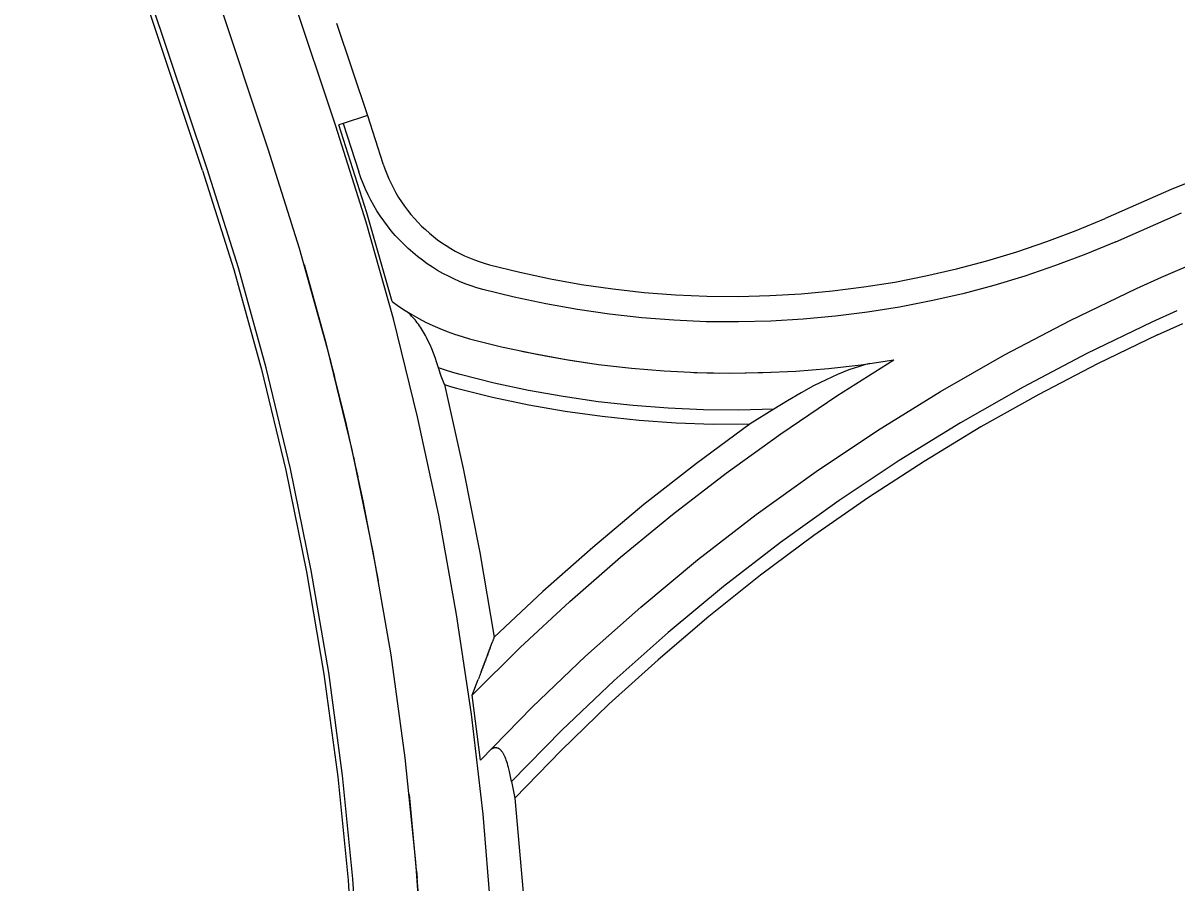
# Model space of a CAD drawing. Header units: inches. Extents: x -1 to 175, y 3 to 130.
# Drawn here: x 133.62 to 142.51, y 110.24 to 116.86 of the extents above; entities that cross this region are included whole.
import ezdxf

# ---------------------------------------------------------------- set-up
doc = ezdxf.new("R2010")
doc.units = ezdxf.units.IN
doc.header["$PDSIZE"] = -1
doc.layers.add('ZANO_R', color=7, linetype='Continuous', lineweight=0)
doc.layers.add('ZANO_W', color=1, linetype='Continuous', lineweight=0)
doc.styles.get("Standard").update_dxf_attribs({"font": 'ARIALUNI.TTF'})
doc.dimstyles.new('amerykanie', dxfattribs={"dimtxt": 50, "dimasz": 50, "dimexe": 0.5, "dimexo": 0.5, "dimgap": 1, "dimtad": 1, "dimdec": 0, "dimzin": 0, "dimlunit": 5, "dimtxsty": 'Standard', "dimcen": 0.09, "dimclrd": 1, "dimclre": 1, "dimclrt": 1, "dimazin": 0, "dimtfac": 1, "dimtdec": 0, "dimtmove": 0, "dimatfit": 3, "dimfxl": 1, "dimtzin": 0, "dimarcsym": 1})

# ---------------------------------------------------------------- blocks, each defined once
blk = doc.blocks.new('*D368')
at = {"layer": 'Defpoints', "color": 0}
for p in [(137.4775, 117.9367), (137.4775, 117.4851), (152.8964, 110.0175)]:
    blk.add_point(p, dxfattribs=at)
at = {"layer": 'ZANO_W', "color": 1, "lineweight": -2}
for p, q in [((137.4775, 117.9851), (137.4775, 118.4367)), ((152.8964, 110.5175), (152.8964, 118.4367)), ((151.8964, 117.9367), (138.4775, 117.9367))]:
    blk.add_line(p, q, dxfattribs=at)
at = {"layer": 'ZANO_W', "color": 1}
for points in [[(138.4775, 118.1034), (138.4775, 117.77), (137.4775, 117.9367)], [(151.8964, 117.77), (151.8964, 118.1034), (152.8964, 117.9367)]]:
    blk.add_solid(points, dxfattribs=at)
at = {"layer": 'ZANO_W', "color": 1, "insert": (145.187, 118.9558), "char_height": 1, "attachment_point": 5}
blk.add_mtext('15 7/16', dxfattribs=at)

msp = doc.modelspace()

# ---------------------------------------------------------------- linework, layer by layer
at = {"layer": 'ZANO_R'}
for p, q in [((133.02216, 123.33357), (135.50712, 115.89446)), ((135.03927, 115.73818), (132.66363, 122.85003)), ((135.00317, 115.72612), (132.63596, 122.81272)), ((136.0299, 116.06909), (135.46755, 117.75256)), ((136.0361, 116.86219), (136.27381, 116.15056)), ((136.27362, 116.1505), (136.08661, 116.08967)), ((136.27381, 116.15056), (136.39417, 115.78055)), ((136.26406, 115.3291), (136.0299, 116.06909)), ((136.08661, 116.08967), (136.05416, 116.07911)), ((136.05473, 116.07738), (136.05416, 116.07911)), ((136.27005, 115.40014), (136.05473, 116.07738)), ((136.08661, 116.08967), (136.2084, 115.71528)), ((135.50712, 115.89446), (135.74878, 115.12827)), ((142.99618, 115.79229), (142.47493, 115.58317)), ((135.00317, 115.72612), (135.24333, 114.96391)), ((135.27953, 114.97568), (135.03927, 115.73818)), ((136.22379, 115.67057), (136.2084, 115.71528)), ((136.39559, 115.77617), (136.39417, 115.78055)), ((136.39559, 115.77617), (136.40879, 115.73785)), ((136.40879, 115.73785), (136.42329, 115.7)), ((136.24071, 115.62642), (136.22379, 115.67057)), ((136.25914, 115.58287), (136.24071, 115.62642)), ((136.42329, 115.7), (136.43909, 115.66268)), ((136.43909, 115.66268), (136.45615, 115.62591)), ((136.45615, 115.62591), (136.47447, 115.58976)), ((136.27905, 115.53998), (136.25914, 115.58287)), ((136.30042, 115.4978), (136.27905, 115.53998)), ((136.47447, 115.58976), (136.49402, 115.55425)), ((136.49402, 115.55425), (136.51477, 115.51944)), ((142.47493, 115.58317), (141.96091, 115.35687)), ((136.32322, 115.45637), (136.30042, 115.4978)), ((136.34744, 115.41576), (136.32322, 115.45637)), ((136.51477, 115.51944), (136.53671, 115.48535)), ((136.53671, 115.48535), (136.5598, 115.45205)), ((136.5598, 115.45205), (136.58402, 115.41955)), ((136.46557, 114.71691), (136.27005, 115.40014)), ((136.37303, 115.37599), (136.34744, 115.41576)), ((136.39997, 115.33713), (136.37303, 115.37599)), ((136.58402, 115.41955), (136.60934, 115.3879)), ((136.60934, 115.3879), (136.63573, 115.35714)), ((136.63573, 115.35714), (136.66317, 115.32731)), ((141.73696, 115.26372), (141.96091, 115.35687)), ((142.0414, 115.17722), (142.54956, 115.40101)), ((136.47455, 114.58203), (136.26406, 115.3291)), ((136.42823, 115.29922), (136.39997, 115.33713)), ((136.45777, 115.2623), (136.42823, 115.29922)), ((136.48856, 115.22641), (136.45777, 115.2623)), ((136.66317, 115.32731), (136.69161, 115.29843)), ((136.69161, 115.29843), (136.72102, 115.27054)), ((136.72102, 115.27054), (136.75138, 115.24369)), ((141.51001, 115.17815), (141.73696, 115.26372)), ((136.52057, 115.1916), (136.48856, 115.22641)), ((136.55375, 115.15791), (136.52057, 115.1916)), ((136.75138, 115.24369), (136.78263, 115.21788)), ((136.78263, 115.21788), (136.81476, 115.19317)), ((136.81476, 115.19317), (136.84771, 115.16957)), ((136.84771, 115.16957), (136.88146, 115.14712)), ((141.28031, 115.10025), (141.51001, 115.17815)), ((142.0414, 115.17722), (141.81128, 115.08143)), ((135.74878, 115.12827), (135.96447, 114.35437)), ((136.58807, 115.12538), (136.55375, 115.15791)), ((136.62348, 115.09405), (136.58807, 115.12538)), ((136.65995, 115.06394), (136.62348, 115.09405)), ((136.88146, 115.14712), (136.91595, 115.12584)), ((136.91595, 115.12584), (136.95116, 115.10575)), ((136.95116, 115.10575), (136.98703, 115.08689)), ((136.98703, 115.08689), (137.02353, 115.06927)), ((141.04813, 115.03011), (141.28031, 115.10025)), ((141.81128, 115.08143), (141.57807, 114.99343)), ((142.39411, 114.90473), (142.91897, 115.12747)), ((135.786, 115.00165), (135.95293, 114.39848)), ((136.69743, 115.03511), (136.65995, 115.06394)), ((136.73587, 115.00758), (136.69743, 115.03511)), ((136.77524, 114.98139), (136.73587, 115.00758)), ((137.02353, 115.06927), (137.06061, 115.05291)), ((137.06061, 115.05291), (137.09823, 115.03783)), ((137.09823, 115.03783), (137.13635, 115.02405)), ((137.13635, 115.02405), (137.17491, 115.01158)), ((137.17491, 115.01158), (137.21389, 115.00045)), ((137.21389, 115.00045), (137.44923, 114.94179)), ((140.81372, 114.96782), (141.04813, 115.03011)), ((141.57807, 114.99343), (141.34203, 114.91332)), ((135.24333, 114.96391), (135.45721, 114.1939)), ((135.49355, 114.20541), (135.27953, 114.97568)), ((136.81548, 114.95656), (136.77524, 114.98139)), ((136.85655, 114.93313), (136.81548, 114.95656)), ((136.89841, 114.91112), (136.85655, 114.93313)), ((136.94099, 114.89056), (136.89841, 114.91112)), ((137.44923, 114.94179), (137.68642, 114.89107)), ((140.33928, 114.86702), (140.57735, 114.91343)), ((140.57735, 114.91343), (140.81372, 114.96782)), ((141.34203, 114.91332), (141.10343, 114.84119)), ((142.20249, 114.81796), (142.39411, 114.90473)), ((136.98425, 114.87147), (136.94099, 114.89056)), ((137.02814, 114.85388), (136.98425, 114.87147)), ((137.07261, 114.8378), (137.02814, 114.85388)), ((137.11761, 114.82326), (137.07261, 114.8378)), ((137.16307, 114.81027), (137.11761, 114.82326)), ((137.68642, 114.89107), (137.92517, 114.84834)), ((137.92517, 114.84834), (138.16523, 114.81366)), ((138.16523, 114.81366), (138.40631, 114.78706)), ((139.85915, 114.7983), (140.0998, 114.82863)), ((140.0998, 114.82863), (140.33928, 114.86702)), ((141.10343, 114.84119), (140.86255, 114.77711)), ((141.6894, 114.57068), (142.20249, 114.81796)), ((137.40494, 114.74999), (137.16307, 114.81027)), ((137.64869, 114.69787), (137.40494, 114.74999)), ((138.40631, 114.78706), (138.64815, 114.76858)), ((138.64815, 114.76858), (138.89048, 114.75824)), ((138.89048, 114.75824), (139.13301, 114.75604)), ((139.13301, 114.75604), (139.37549, 114.76199)), ((139.37549, 114.76199), (139.61762, 114.77608)), ((139.61762, 114.77608), (139.85915, 114.7983)), ((140.86255, 114.77711), (140.61964, 114.72117)), ((136.46557, 114.71691), (136.51481, 114.68179)), ((136.51481, 114.68179), (136.56521, 114.64838)), ((136.56521, 114.64838), (136.61673, 114.6167)), ((136.58673, 114.6322), (136.57687, 114.641)), ((137.89405, 114.65396), (137.64869, 114.69787)), ((138.14076, 114.61834), (137.89405, 114.65396)), ((140.375, 114.67343), (140.12888, 114.63393)), ((140.61964, 114.72117), (140.375, 114.67343)), ((142.51339, 114.64522), (142.31943, 114.55739)), ((136.66116, 113.82864), (136.47455, 114.58203)), ((136.59637, 114.62318), (136.58673, 114.6322)), ((136.60581, 114.61393), (136.59637, 114.62318)), ((136.61503, 114.60447), (136.60581, 114.61393)), ((136.62404, 114.59481), (136.61503, 114.60447)), ((136.61673, 114.6167), (136.6693, 114.5868)), ((136.63283, 114.58494), (136.62404, 114.59481)), ((136.6414, 114.57488), (136.63283, 114.58494)), ((136.64975, 114.56465), (136.6414, 114.57488)), ((136.65863, 114.55325), (136.64975, 114.56465)), ((136.66726, 114.54166), (136.65863, 114.55325)), ((136.6693, 114.5868), (136.72287, 114.55871)), ((136.72287, 114.55871), (136.77735, 114.53247)), ((138.38852, 114.59102), (138.14076, 114.61834)), ((138.63706, 114.57204), (138.38852, 114.59102)), ((138.88609, 114.56143), (138.63706, 114.57204)), ((139.13535, 114.5592), (138.88609, 114.56143)), ((139.38453, 114.56535), (139.13535, 114.5592)), ((139.63337, 114.57986), (139.38453, 114.56535)), ((139.88158, 114.60273), (139.63337, 114.57986)), ((140.12888, 114.63393), (139.88158, 114.60273)), ((141.18524, 114.30567), (141.6894, 114.57068)), ((142.31943, 114.55739), (141.8191, 114.31623)), ((142.36372, 114.45877), (142.55772, 114.54662)), ((136.67563, 114.52988), (136.66726, 114.54166)), ((136.68375, 114.51793), (136.67563, 114.52988)), ((136.69164, 114.50581), (136.68375, 114.51793)), ((136.69929, 114.49355), (136.69164, 114.50581)), ((136.70671, 114.48114), (136.69929, 114.49355)), ((136.71391, 114.46861), (136.70671, 114.48114)), ((136.72165, 114.45457), (136.71391, 114.46861)), ((136.77735, 114.53247), (136.8327, 114.5081)), ((136.8327, 114.5081), (136.88886, 114.48564)), ((136.88886, 114.48564), (136.94574, 114.4651)), ((136.94574, 114.4651), (137.00329, 114.44652)), ((142.36372, 114.45877), (141.90236, 114.23707)), ((135.95293, 114.39848), (136.10397, 113.79115)), ((136.72913, 114.4404), (136.72165, 114.45457)), ((136.74337, 114.4117), (136.72913, 114.4404)), ((136.75674, 114.38257), (136.74337, 114.4117)), ((136.76932, 114.35309), (136.75674, 114.38257)), ((137.00329, 114.44652), (137.06145, 114.42991)), ((137.06145, 114.42991), (137.30762, 114.36841)), ((137.30762, 114.36841), (137.55565, 114.31494)), ((135.96447, 114.35437), (136.15396, 113.57364)), ((135.98366, 114.28027), (135.99808, 114.22391)), ((136.78296, 114.31877), (136.76932, 114.35309)), ((136.79578, 114.28415), (136.78296, 114.31877)), ((136.80927, 114.24513), (136.79578, 114.28415)), ((137.46243, 114.33401), (137.64767, 114.29717)), ((137.55565, 114.31494), (137.80529, 114.26955)), ((137.64767, 114.29717), (137.83375, 114.26485)), ((140.69063, 114.02324), (141.18524, 114.30567)), ((141.8191, 114.31623), (141.3274, 114.05791)), ((135.45721, 114.1939), (135.64456, 113.41702)), ((135.68105, 113.42826), (135.49355, 114.20541)), ((135.99817, 114.22358), (136.01959, 114.13877)), ((136.822, 114.20587), (136.80927, 114.24513)), ((136.87675, 114.18703), (136.822, 114.20587)), ((136.84369, 114.14093), (136.822, 114.20587)), ((137.80529, 114.26955), (138.05627, 114.23229)), ((137.83375, 114.26485), (138.02056, 114.23705)), ((138.05627, 114.23229), (138.30834, 114.20321)), ((138.30834, 114.20321), (138.56121, 114.18234)), ((139.57547, 114.18119), (139.82839, 114.20149)), ((139.82839, 114.20149), (140.08052, 114.23)), ((139.8917, 113.98914), (140.33159, 114.26666)), ((140.02624, 114.20361), (139.98556, 114.18919)), ((140.06728, 114.21695), (140.02624, 114.20361)), ((140.10635, 114.22842), (140.06728, 114.21695)), ((140.08052, 114.23), (140.33159, 114.26668)), ((140.14574, 114.23873), (140.10635, 114.22842)), ((141.90236, 114.23707), (141.44836, 114.00067)), ((136.86705, 114.07658), (136.84369, 114.14093)), ((136.93201, 114.16973), (136.87675, 114.18703)), ((136.98773, 114.154), (136.93201, 114.16973)), ((137.25113, 114.08834), (136.98773, 114.154)), ((138.56121, 114.18234), (138.81463, 114.16969)), ((138.79108, 114.17048), (138.98838, 114.16572)), ((138.81463, 114.16969), (139.06832, 114.16528)), ((138.98838, 114.16572), (139.18574, 114.16597)), ((139.06832, 114.16528), (139.32203, 114.16911)), ((139.18574, 114.16597), (139.38303, 114.17123)), ((139.32203, 114.16911), (139.57547, 114.18119)), ((139.80894, 114.1142), (139.76053, 114.09053)), ((139.85247, 114.13441), (139.80894, 114.1142)), ((139.8964, 114.15371), (139.85247, 114.13441)), ((139.94076, 114.17201), (139.8964, 114.15371)), ((139.98556, 114.18919), (139.94076, 114.17201)), ((136.86705, 114.07658), (136.91328, 114.06255)), ((136.86705, 114.07658), (137.01236, 113.43095)), ((136.91328, 114.06255), (136.95982, 114.04956)), ((136.95982, 114.04956), (137.23755, 113.98052)), ((137.51659, 114.03154), (137.25113, 114.08834)), ((137.7838, 113.98368), (137.51659, 114.03154)), ((139.61802, 114.01425), (139.51165, 113.95176)), ((139.71259, 114.06592), (139.61802, 114.01425)), ((139.76053, 114.09053), (139.71259, 114.06592)), ((140.20615, 113.72375), (140.69063, 114.02324)), ((141.3274, 114.05791), (140.84494, 113.78273)), ((137.23755, 113.98052), (137.51751, 113.92121)), ((138.05247, 113.9448), (137.7838, 113.98368)), ((138.32229, 113.91496), (138.05247, 113.9448)), ((139.51165, 113.95176), (139.40702, 113.8864)), ((139.46065, 113.69809), (139.8917, 113.98914)), ((141.44836, 114.00067), (141.00218, 113.74983)), ((137.51751, 113.92121), (137.79937, 113.87171)), ((137.79937, 113.87171), (138.08279, 113.83207)), ((138.59296, 113.89418), (138.32229, 113.91496)), ((138.86418, 113.88248), (138.59296, 113.89418)), ((139.13563, 113.87989), (138.86418, 113.88248)), ((139.40702, 113.8864), (139.13563, 113.87989)), ((139.40702, 113.8864), (139.22509, 113.77291)), ((136.10397, 113.79115), (136.23901, 113.18006)), ((136.82369, 113.0697), (136.66116, 113.82864)), ((138.08279, 113.83207), (138.36741, 113.80234)), ((138.36741, 113.80234), (138.6529, 113.78255)), ((138.6529, 113.78255), (138.93891, 113.77274)), ((139.22509, 113.77291), (138.8106, 113.46846)), ((138.93891, 113.77274), (139.22509, 113.77291)), ((140.84494, 113.78273), (140.37229, 113.49102)), ((141.00218, 113.74983), (140.56428, 113.48479)), ((139.03885, 113.39378), (139.46065, 113.69809)), ((139.73241, 113.40755), (140.20615, 113.72375)), ((136.15396, 113.57364), (136.31703, 112.78697)), ((136.16581, 113.5207), (136.18086, 113.4526)), ((140.37229, 113.49102), (139.91001, 113.18314)), ((140.56428, 113.48479), (140.13512, 113.20583)), ((135.64456, 113.41702), (135.80516, 112.63417)), ((135.84183, 112.64514), (135.68105, 113.42826)), ((136.18096, 113.45213), (136.19965, 113.36622)), ((137.01236, 113.43095), (137.14028, 112.78166)), ((138.8106, 113.46846), (138.40554, 113.15157)), ((138.62672, 113.07651), (139.03885, 113.39378)), ((139.26998, 113.07503), (139.73241, 113.40755)), ((136.23901, 113.18006), (136.35795, 112.56563)), ((138.40554, 113.15157), (138.01031, 112.82251)), ((139.91001, 113.18314), (139.45866, 112.85945)), ((140.13512, 113.20583), (139.71513, 112.91325)), ((136.96199, 112.30596), (136.82369, 113.0697)), ((138.22464, 112.74658), (138.62672, 113.07651)), ((138.81943, 112.72659), (139.26998, 113.07503)), ((139.45866, 112.85945), (139.01877, 112.52034)), ((139.71513, 112.91325), (139.30474, 112.60733)), ((136.31703, 112.78697), (136.45349, 111.99525)), ((137.14028, 112.78166), (137.25072, 112.12916)), ((138.01031, 112.82251), (137.62524, 112.48161)), ((137.83301, 112.40432), (138.22464, 112.74658)), ((138.38129, 112.36266), (138.81943, 112.72659)), ((135.80516, 112.63417), (135.93882, 111.84627)), ((135.97569, 111.85697), (135.84183, 112.64514)), ((139.30474, 112.60733), (138.90439, 112.28839)), ((139.01877, 112.52034), (138.59088, 112.16621)), ((137.62524, 112.48161), (137.25072, 112.12916)), ((137.45221, 112.05004), (137.83301, 112.40432)), ((137.9561, 111.98369), (138.38129, 112.36266)), ((137.07591, 111.53821), (136.96199, 112.30596)), ((138.90439, 112.28839), (138.51448, 111.95677)), ((138.59088, 112.16621), (138.1755, 111.7975)), ((137.22044, 112.04851), (137.23601, 112.08998)), ((137.23659, 112.09151), (137.23601, 112.08998)), ((137.23659, 112.09151), (137.23685, 112.0922)), ((137.23741, 112.09371), (137.23685, 112.0922)), ((137.23741, 112.09371), (137.23766, 112.09436)), ((137.24119, 112.10375), (137.23766, 112.09436)), ((137.24118, 112.10375), (137.24138, 112.10428)), ((137.24187, 112.10557), (137.24138, 112.10428)), ((137.24186, 112.10557), (137.24205, 112.10607)), ((137.24253, 112.10732), (137.24206, 112.10607)), ((137.24252, 112.10732), (137.2427, 112.1078)), ((137.24316, 112.10901), (137.2427, 112.10779)), ((137.24315, 112.10901), (137.24332, 112.10945)), ((137.24377, 112.11063), (137.24333, 112.10945)), ((137.24376, 112.11063), (137.24391, 112.11105)), ((137.24436, 112.11219), (137.24393, 112.11104)), ((137.24434, 112.11219), (137.24449, 112.11258)), ((137.24492, 112.11368), (137.2445, 112.11257)), ((137.2449, 112.11368), (137.24503, 112.11404)), ((137.24545, 112.1151), (137.24505, 112.11403)), ((137.24544, 112.11511), (137.24556, 112.11543)), ((137.24848, 112.12319), (137.24557, 112.11543)), ((137.24847, 112.1232), (137.24852, 112.12333)), ((137.24881, 112.12407), (137.24853, 112.12332)), ((137.2488, 112.12408), (137.24884, 112.12419)), ((137.24912, 112.12488), (137.24886, 112.12418)), ((137.2491, 112.12489), (137.24914, 112.12498)), ((137.24939, 112.12562), (137.24915, 112.12497)), ((137.24938, 112.12563), (137.24941, 112.1257)), ((137.24965, 112.12629), (137.24942, 112.1257)), ((137.24964, 112.1263), (137.25007, 112.12746)), ((137.25017, 112.12769), (137.25008, 112.12746)), ((137.25016, 112.1277), (137.25072, 112.12916)), ((136.45349, 111.99525), (136.56318, 111.19938)), ((137.08261, 111.68411), (137.45221, 112.05004)), ((137.19026, 111.96831), (137.18935, 111.96589)), ((137.19026, 111.96831), (137.1909, 111.97003)), ((137.1918, 111.97241), (137.1909, 111.97003)), ((137.1918, 111.97241), (137.19245, 111.97411)), ((137.19333, 111.97647), (137.19245, 111.97411)), ((137.19333, 111.97647), (137.19397, 111.97816)), ((137.19485, 111.98049), (137.19397, 111.97816)), ((137.19485, 111.98049), (137.19548, 111.98217)), ((137.19635, 111.98447), (137.19548, 111.98217)), ((137.19635, 111.98447), (137.19697, 111.98614)), ((137.19783, 111.98841), (137.19697, 111.98614)), ((137.19783, 111.98841), (137.19845, 111.99006)), ((137.1993, 111.9923), (137.19845, 111.99006)), ((137.1993, 111.9923), (137.19991, 111.99394)), ((137.20075, 111.99616), (137.19991, 111.99394)), ((137.20075, 111.99616), (137.20136, 111.99778)), ((137.20218, 111.99998), (137.20136, 111.99778)), ((137.20218, 111.99998), (137.20278, 112.00157)), ((137.2036, 112.00375), (137.20278, 112.00157)), ((137.2036, 112.00375), (137.20697, 112.01269)), ((137.20776, 112.01479), (137.20697, 112.01269)), ((137.20776, 112.01479), (137.20833, 112.0163)), ((137.20911, 112.01837), (137.20833, 112.0163)), ((137.20911, 112.01837), (137.20967, 112.01986)), ((137.21044, 112.02191), (137.20967, 112.01986)), ((137.21044, 112.02191), (137.21099, 112.02338)), ((137.21175, 112.02541), (137.21099, 112.02338)), ((137.21175, 112.02541), (137.21229, 112.02685)), ((137.21305, 112.02885), (137.21229, 112.02685)), ((137.21305, 112.02885), (137.21358, 112.03027)), ((137.21432, 112.03225), (137.21358, 112.03027)), ((137.21432, 112.03225), (137.21485, 112.03364)), ((137.21558, 112.0356), (137.21485, 112.03364)), ((137.21558, 112.0356), (137.2161, 112.03696)), ((137.21683, 112.0389), (137.2161, 112.03696)), ((137.21683, 112.0389), (137.21733, 112.04024)), ((137.21805, 112.04215), (137.21733, 112.04024)), ((137.21805, 112.04215), (137.21854, 112.04346)), ((137.21925, 112.04536), (137.21854, 112.04346)), ((137.21925, 112.04536), (137.21973, 112.04663)), ((137.22044, 112.04851), (137.21973, 112.04663)), ((137.54438, 111.59012), (137.9561, 111.98369)), ((137.15647, 111.87878), (137.15527, 111.8756)), ((137.15647, 111.87878), (137.1571, 111.88043)), ((137.15828, 111.88356), (137.1571, 111.88043)), ((137.15828, 111.88356), (137.15891, 111.88523)), ((137.16008, 111.88832), (137.15891, 111.88523)), ((137.16008, 111.88832), (137.16072, 111.89)), ((137.16186, 111.89304), (137.16072, 111.89)), ((137.16186, 111.89304), (137.16251, 111.89474)), ((137.16364, 111.89773), (137.16251, 111.89474)), ((137.16363, 111.89773), (137.16428, 111.89945)), ((137.1654, 111.90239), (137.16428, 111.89945)), ((137.1654, 111.90239), (137.16605, 111.90412)), ((137.16714, 111.90702), (137.16605, 111.90412)), ((137.16714, 111.90702), (137.1678, 111.90876)), ((137.16888, 111.91162), (137.1678, 111.90876)), ((137.16888, 111.91162), (137.16954, 111.91337)), ((137.1706, 111.91619), (137.16954, 111.91337)), ((137.1706, 111.91619), (137.17127, 111.91794)), ((137.17232, 111.92073), (137.17127, 111.91794)), ((137.17232, 111.92073), (137.17298, 111.92248)), ((137.17402, 111.92523), (137.17298, 111.92248)), ((137.17402, 111.92523), (137.17468, 111.92699)), ((137.1757, 111.9297), (137.17468, 111.92699)), ((137.1757, 111.9297), (137.17637, 111.93146)), ((137.17738, 111.93414), (137.17637, 111.93146)), ((137.17738, 111.93414), (137.17804, 111.9359)), ((137.17903, 111.93853), (137.17804, 111.9359)), ((137.17903, 111.93853), (137.1797, 111.9403)), ((137.18068, 111.9429), (137.1797, 111.9403)), ((137.18068, 111.9429), (137.18134, 111.94466)), ((137.18231, 111.94722), (137.18134, 111.94466)), ((137.18231, 111.94722), (137.18297, 111.94898)), ((137.18393, 111.95152), (137.18297, 111.94898)), ((137.18393, 111.95152), (137.18459, 111.95327)), ((137.18553, 111.95577), (137.18459, 111.95327)), ((137.18553, 111.95577), (137.18619, 111.95752)), ((137.18712, 111.95999), (137.18619, 111.95752)), ((137.18712, 111.95999), (137.18778, 111.96173)), ((137.1887, 111.96417), (137.18778, 111.96173)), ((137.1887, 111.96417), (137.18935, 111.96589)), ((138.51448, 111.95677), (138.13542, 111.61281)), ((135.93882, 111.84627), (136.04538, 111.05425)), ((136.08247, 111.06468), (135.97569, 111.85697)), ((137.08261, 111.68411), (137.1285, 111.80488)), ((137.13197, 111.814), (137.12851, 111.80488)), ((137.13196, 111.814), (137.13245, 111.8153)), ((137.13585, 111.82425), (137.13246, 111.8153)), ((137.13584, 111.82425), (137.13636, 111.82562)), ((137.13777, 111.82933), (137.13637, 111.82562)), ((137.13777, 111.82934), (137.1383, 111.83074)), ((137.13969, 111.8344), (137.1383, 111.83074)), ((137.13969, 111.83441), (137.14023, 111.83584)), ((137.1416, 111.83944), (137.14023, 111.83584)), ((137.1416, 111.83944), (137.14215, 111.84091)), ((137.14349, 111.84446), (137.14215, 111.84091)), ((137.14349, 111.84446), (137.14406, 111.84595)), ((137.14538, 111.84944), (137.14406, 111.84595)), ((137.14538, 111.84944), (137.14596, 111.85097)), ((137.14726, 111.85441), (137.14596, 111.85097)), ((137.14726, 111.85441), (137.14785, 111.85596)), ((137.14912, 111.85934), (137.14785, 111.85596)), ((137.14912, 111.85934), (137.14972, 111.86091)), ((137.15098, 111.86424), (137.14972, 111.86091)), ((137.15098, 111.86424), (137.15158, 111.86584)), ((137.15282, 111.86912), (137.15158, 111.86584)), ((137.15282, 111.86912), (137.15343, 111.87074)), ((137.15465, 111.87396), (137.15343, 111.87074)), ((137.15465, 111.87396), (137.15527, 111.8756)), ((138.1755, 111.7975), (137.77312, 111.41463)), ((137.14662, 111.18244), (137.08261, 111.68411)), ((138.13542, 111.61281), (137.76759, 111.25686)), ((137.16533, 110.76723), (137.07591, 111.53821)), ((137.14662, 111.18244), (137.54438, 111.59012)), ((137.77312, 111.41463), (137.38423, 111.01807)), ((137.22851, 111.26724), (137.22525, 111.2653)), ((137.23017, 111.26817), (137.22851, 111.26724)), ((137.23184, 111.26907), (137.23017, 111.26817)), ((137.23353, 111.26993), (137.23184, 111.26907)), ((137.23524, 111.27076), (137.23353, 111.26993)), ((137.23697, 111.27156), (137.23524, 111.27076)), ((137.23871, 111.27232), (137.23697, 111.27156)), ((137.24027, 111.27295), (137.23871, 111.27232)), ((137.24184, 111.27356), (137.24027, 111.27295)), ((137.24343, 111.27413), (137.24184, 111.27356)), ((137.24503, 111.27466), (137.24343, 111.27413)), ((137.24664, 111.27515), (137.24503, 111.27466)), ((137.24827, 111.27561), (137.24664, 111.27515)), ((137.2499, 111.27602), (137.24827, 111.27561)), ((137.25155, 111.27638), (137.2499, 111.27602)), ((137.25309, 111.27668), (137.25155, 111.27638)), ((137.25465, 111.27694), (137.25309, 111.27668)), ((137.25621, 111.27715), (137.25465, 111.27694)), ((137.25777, 111.27732), (137.25621, 111.27715)), ((137.25934, 111.27745), (137.25777, 111.27732)), ((137.26092, 111.27753), (137.25934, 111.27745)), ((137.26249, 111.27755), (137.26092, 111.27753)), ((137.26406, 111.27753), (137.26249, 111.27755)), ((137.2655, 111.27747), (137.26406, 111.27753)), ((137.26694, 111.27737), (137.2655, 111.27747)), ((137.26837, 111.27722), (137.26694, 111.27737)), ((137.2698, 111.27703), (137.26837, 111.27722)), ((137.27122, 111.2768), (137.2698, 111.27703)), ((137.27263, 111.27652), (137.27122, 111.2768)), ((137.27403, 111.2762), (137.27263, 111.27652)), ((137.27543, 111.27585), (137.27403, 111.2762)), ((137.27685, 111.27543), (137.27543, 111.27585)), ((137.27826, 111.27498), (137.27685, 111.27543)), ((137.27965, 111.27448), (137.27826, 111.27498)), ((137.28103, 111.27395), (137.27965, 111.27448)), ((137.28239, 111.27337), (137.28103, 111.27395)), ((137.28373, 111.27276), (137.28239, 111.27337)), ((137.28506, 111.2721), (137.28373, 111.27276)), ((137.28637, 111.27142), (137.28506, 111.2721)), ((137.28785, 111.27059), (137.28637, 111.27142)), ((137.28931, 111.26971), (137.28785, 111.27059)), ((137.29074, 111.2688), (137.28931, 111.26971)), ((137.29214, 111.26785), (137.29074, 111.2688)), ((137.29352, 111.26686), (137.29214, 111.26785)), ((137.29487, 111.26583), (137.29352, 111.26686)), ((137.2962, 111.26478), (137.29487, 111.26583)), ((137.2975, 111.26369), (137.2962, 111.26478)), ((137.29883, 111.26253), (137.2975, 111.26369)), ((137.30013, 111.26134), (137.29883, 111.26253)), ((137.30141, 111.26012), (137.30013, 111.26134)), ((137.30266, 111.25888), (137.30141, 111.26012)), ((137.30389, 111.25761), (137.30266, 111.25888)), ((137.30509, 111.25632), (137.30389, 111.25761)), ((137.30743, 111.25368), (137.30509, 111.25632)), ((137.76759, 111.25686), (137.41138, 110.88928)), ((136.56318, 111.19938), (136.64599, 110.40027)), ((137.30877, 111.25208), (137.30743, 111.25368)), ((137.31009, 111.25045), (137.30877, 111.25208)), ((137.31263, 111.24712), (137.31009, 111.25045)), ((137.31506, 111.24371), (137.31263, 111.24712)), ((137.3174, 111.24023), (137.31506, 111.24371)), ((137.31989, 111.2363), (137.3174, 111.24023)), ((137.32226, 111.2323), (137.31989, 111.2363)), ((137.32455, 111.22825), (137.32226, 111.2323)), ((137.32674, 111.22415), (137.32455, 111.22825)), ((137.32905, 111.21958), (137.32674, 111.22415)), ((137.33127, 111.21497), (137.32905, 111.21958)), ((137.33546, 111.20564), (137.33127, 111.21497)), ((137.34021, 111.19401), (137.33546, 111.20564)), ((137.34458, 111.18224), (137.34021, 111.19401)), ((137.34895, 111.16941), (137.34458, 111.18224)), ((137.353, 111.15649), (137.34895, 111.16941)), ((137.35736, 111.14146), (137.353, 111.15649)), ((137.36141, 111.12635), (137.35736, 111.14146)), ((137.36876, 111.09594), (137.36141, 111.12635)), ((137.37697, 111.0571), (137.36876, 111.09594)), ((136.04538, 111.05425), (136.12472, 110.25905)), ((136.16206, 110.2692), (136.08247, 111.06468)), ((137.38423, 111.01807), (137.37697, 111.0571)), ((137.38423, 111.01807), (137.39685, 110.95349)), ((136.59544, 110.91803), (136.65621, 110.27863)), ((137.39685, 110.95349), (137.41138, 110.8893)), ((137.41138, 110.88928), (137.48222, 110.07642)), ((137.23017, 109.99378), (137.16533, 110.76723)), ((136.64599, 110.40027), (136.70181, 109.59881)), ((136.65202, 110.32942), (136.65665, 110.27325)), ((136.65621, 110.27863), (136.69972, 109.63781)), ((136.12472, 110.25905), (136.17674, 109.46159)), ((136.21436, 109.47146), (136.16206, 110.2692))]:
    msp.add_line(p, q, dxfattribs=at)

# ---------------------------------------------------------------- dimensions: what is measured, and where the dimension line sits
at = {"layer": 'ZANO_W'}
dim = msp.add_linear_dim(base=(137.47751, 117.93668), p1=(152.89644, 110.01747), p2=(137.47751, 117.48508), dimstyle='amerykanie', override={"dimtxt": 1, "dimasz": 1, "dimgap": 0.5, "dimdec": 4, "dimaunit": 1, "dimadec": 1, "dimtdec": 4, "dimtmove": 1, "dimfrac": 2}, dxfattribs=at)
dim.commit()
dim.dimension.update_dxf_attribs({"geometry": '*D368', "text_midpoint": (145.18698, 118.95578)})

doc.saveas('drawing.dxf')
